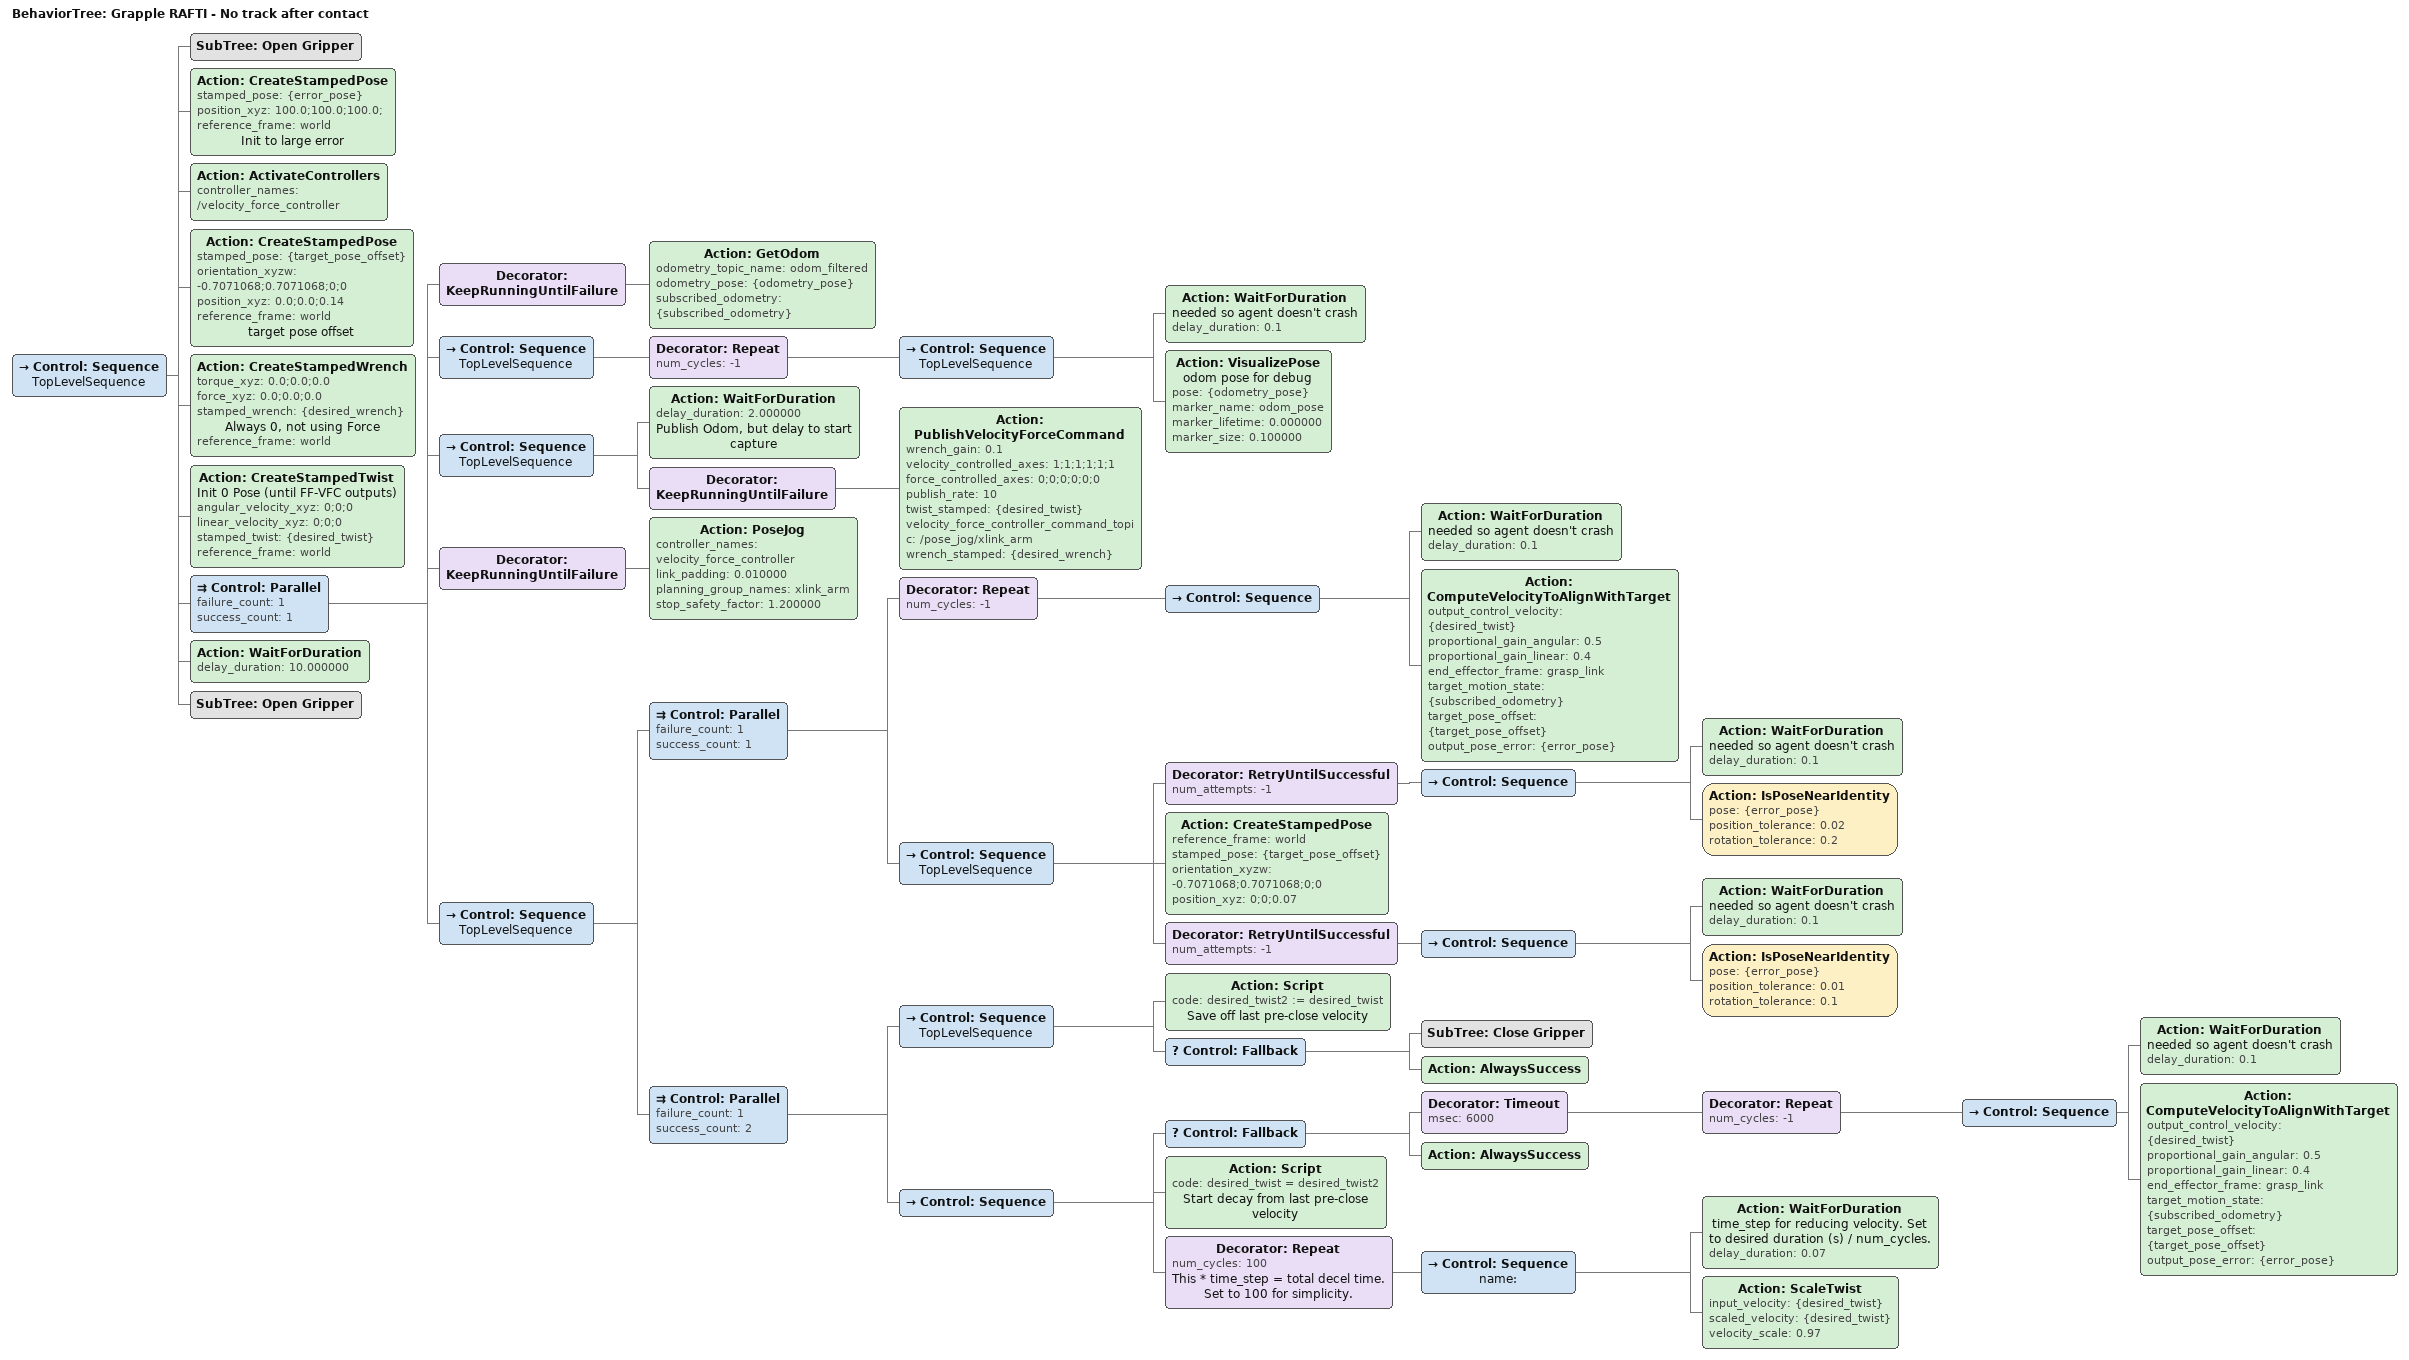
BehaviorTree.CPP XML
<?xml version='1.0' encoding='utf-8'?>
<root BTCPP_format="4" main_tree_to_execute="Grapple RAFTI - No track after contact">
  <BehaviorTree ID="Grapple RAFTI - No track after contact" _description="Manual decay of last known velocity once gripper has &quot;soft&quot; closed (jaws are around RAFTI, but not yet fully closed.)">
    <Control ID="Sequence" name="TopLevelSequence">
      <SubTree ID="Open Gripper"/>
      <Action ID="CreateStampedPose" stamped_pose="{error_pose}" position_xyz="100.0;100.0;100.0;" reference_frame="world" name="Init to large error"/>
      <Action ID="ActivateControllers" controller_names="/velocity_force_controller"/>
      <Action ID="CreateStampedPose" stamped_pose="{target_pose_offset}" orientation_xyzw="-0.7071068;0.7071068;0;0" position_xyz="0.0;0.0;0.14" reference_frame="world" name="target pose offset"/>
      <Action ID="CreateStampedWrench" torque_xyz="0.0;0.0;0.0" force_xyz="0.0;0.0;0.0" stamped_wrench="{desired_wrench}" name="Always 0, not using Force" reference_frame="world"/>
      <Action ID="CreateStampedTwist" name="Init 0 Pose (until FF-VFC outputs)" angular_velocity_xyz="0;0;0" linear_velocity_xyz="0;0;0" stamped_twist="{desired_twist}" reference_frame="world"/>
      <Control ID="Parallel" failure_count="1" success_count="1">
        <Decorator ID="KeepRunningUntilFailure">
          <Action ID="GetOdom" odometry_topic_name="odom_filtered" odometry_pose="{odometry_pose}" subscribed_odometry="{subscribed_odometry}"/>
        </Decorator>
        <Control ID="Sequence" name="TopLevelSequence">
          <Decorator ID="Repeat" num_cycles="-1">
            <Control ID="Sequence" name="TopLevelSequence">
              <Action ID="WaitForDuration" name="needed so agent doesn't crash" delay_duration="0.1"/>
              <Action ID="VisualizePose" name="odom pose for debug" pose="{odometry_pose}" marker_name="odom_pose" marker_lifetime="0.000000" marker_size="0.100000"/>
            </Control>
          </Decorator>
        </Control>
        <Control ID="Sequence" name="TopLevelSequence">
          <Action ID="WaitForDuration" delay_duration="2.000000" name="Publish Odom, but delay to start capture"/>
          <Decorator ID="KeepRunningUntilFailure">
            <Action ID="PublishVelocityForceCommand" wrench_gain="0.1" velocity_controlled_axes="1;1;1;1;1;1" force_controlled_axes="0;0;0;0;0;0" publish_rate="10" twist_stamped="{desired_twist}" velocity_force_controller_command_topic="/pose_jog/xlink_arm" wrench_stamped="{desired_wrench}"/>
          </Decorator>
        </Control>
        <Decorator ID="KeepRunningUntilFailure">
          <Action ID="PoseJog" controller_names="velocity_force_controller" link_padding="0.010000" planning_group_names="xlink_arm" stop_safety_factor="1.200000"/>
        </Decorator>
        <Control ID="Sequence" name="TopLevelSequence">
          <Control ID="Parallel" failure_count="1" success_count="1">
            <Decorator ID="Repeat" num_cycles="-1">
              <Control ID="Sequence">
                <Action ID="WaitForDuration" name="needed so agent doesn't crash" delay_duration="0.1"/>
                <Action ID="ComputeVelocityToAlignWithTarget" output_control_velocity="{desired_twist}" proportional_gain_angular="0.5" proportional_gain_linear="0.4" end_effector_frame="grasp_link" target_motion_state="{subscribed_odometry}" target_pose_offset="{target_pose_offset}" output_pose_error="{error_pose}"/>
              </Control>
            </Decorator>
            <Control ID="Sequence" name="TopLevelSequence">
              <Decorator ID="RetryUntilSuccessful" num_attempts="-1">
                <Control ID="Sequence">
                  <Action ID="WaitForDuration" name="needed so agent doesn't crash" delay_duration="0.1"/>
                  <Action ID="IsPoseNearIdentity" pose="{error_pose}" position_tolerance="0.02" rotation_tolerance="0.2"/>
                </Control>
              </Decorator>
              <Action ID="CreateStampedPose" reference_frame="world" stamped_pose="{target_pose_offset}" orientation_xyzw="-0.7071068;0.7071068;0;0" position_xyz="0;0;0.07"/>
              <Decorator ID="RetryUntilSuccessful" num_attempts="-1">
                <Control ID="Sequence">
                  <Action ID="WaitForDuration" name="needed so agent doesn't crash" delay_duration="0.1"/>
                  <Action ID="IsPoseNearIdentity" pose="{error_pose}" position_tolerance="0.01" rotation_tolerance="0.1"/>
                </Control>
              </Decorator>
            </Control>
          </Control>
          <Control ID="Parallel" failure_count="1" success_count="2">
            <Control ID="Sequence" name="TopLevelSequence">
              <Action ID="Script" code="desired_twist2 := desired_twist" name="Save off last pre-close velocity"/>
              <Control ID="Fallback">
                <SubTree ID="Close Gripper"/>
                <Action ID="AlwaysSuccess"/>
              </Control>
            </Control>
            <Control ID="Sequence">
              <Control ID="Fallback">
                <Decorator ID="Timeout" msec="6000">
                  <Decorator ID="Repeat" num_cycles="-1">
                    <Control ID="Sequence">
                      <Action ID="WaitForDuration" name="needed so agent doesn't crash" delay_duration="0.1"/>
                      <Action ID="ComputeVelocityToAlignWithTarget" output_control_velocity="{desired_twist}" proportional_gain_angular="0.5" proportional_gain_linear="0.4" end_effector_frame="grasp_link" target_motion_state="{subscribed_odometry}" target_pose_offset="{target_pose_offset}" output_pose_error="{error_pose}"/>
                    </Control>
                  </Decorator>
                </Decorator>
                <Action ID="AlwaysSuccess"/>
              </Control>
              <Action ID="Script" code="desired_twist = desired_twist2" name="Start decay from last pre-close velocity"/>
              <Decorator ID="Repeat" num_cycles="100" name="This * time_step = total decel time. Set to 100 for simplicity.">
                <Control ID="Sequence" name="">
                  <Action ID="WaitForDuration" name="time_step for reducing velocity. Set to desired duration (s) / num_cycles." delay_duration="0.07"/>
                  <Action ID="ScaleTwist" input_velocity="{desired_twist}" scaled_velocity="{desired_twist}" velocity_scale="0.97"/>
                </Control>
              </Decorator>
            </Control>
          </Control>
        </Control>
      </Control>
      <Action ID="WaitForDuration" delay_duration="10.000000"/>
      <SubTree ID="Open Gripper"/>
    </Control>
  </BehaviorTree>
</root>
